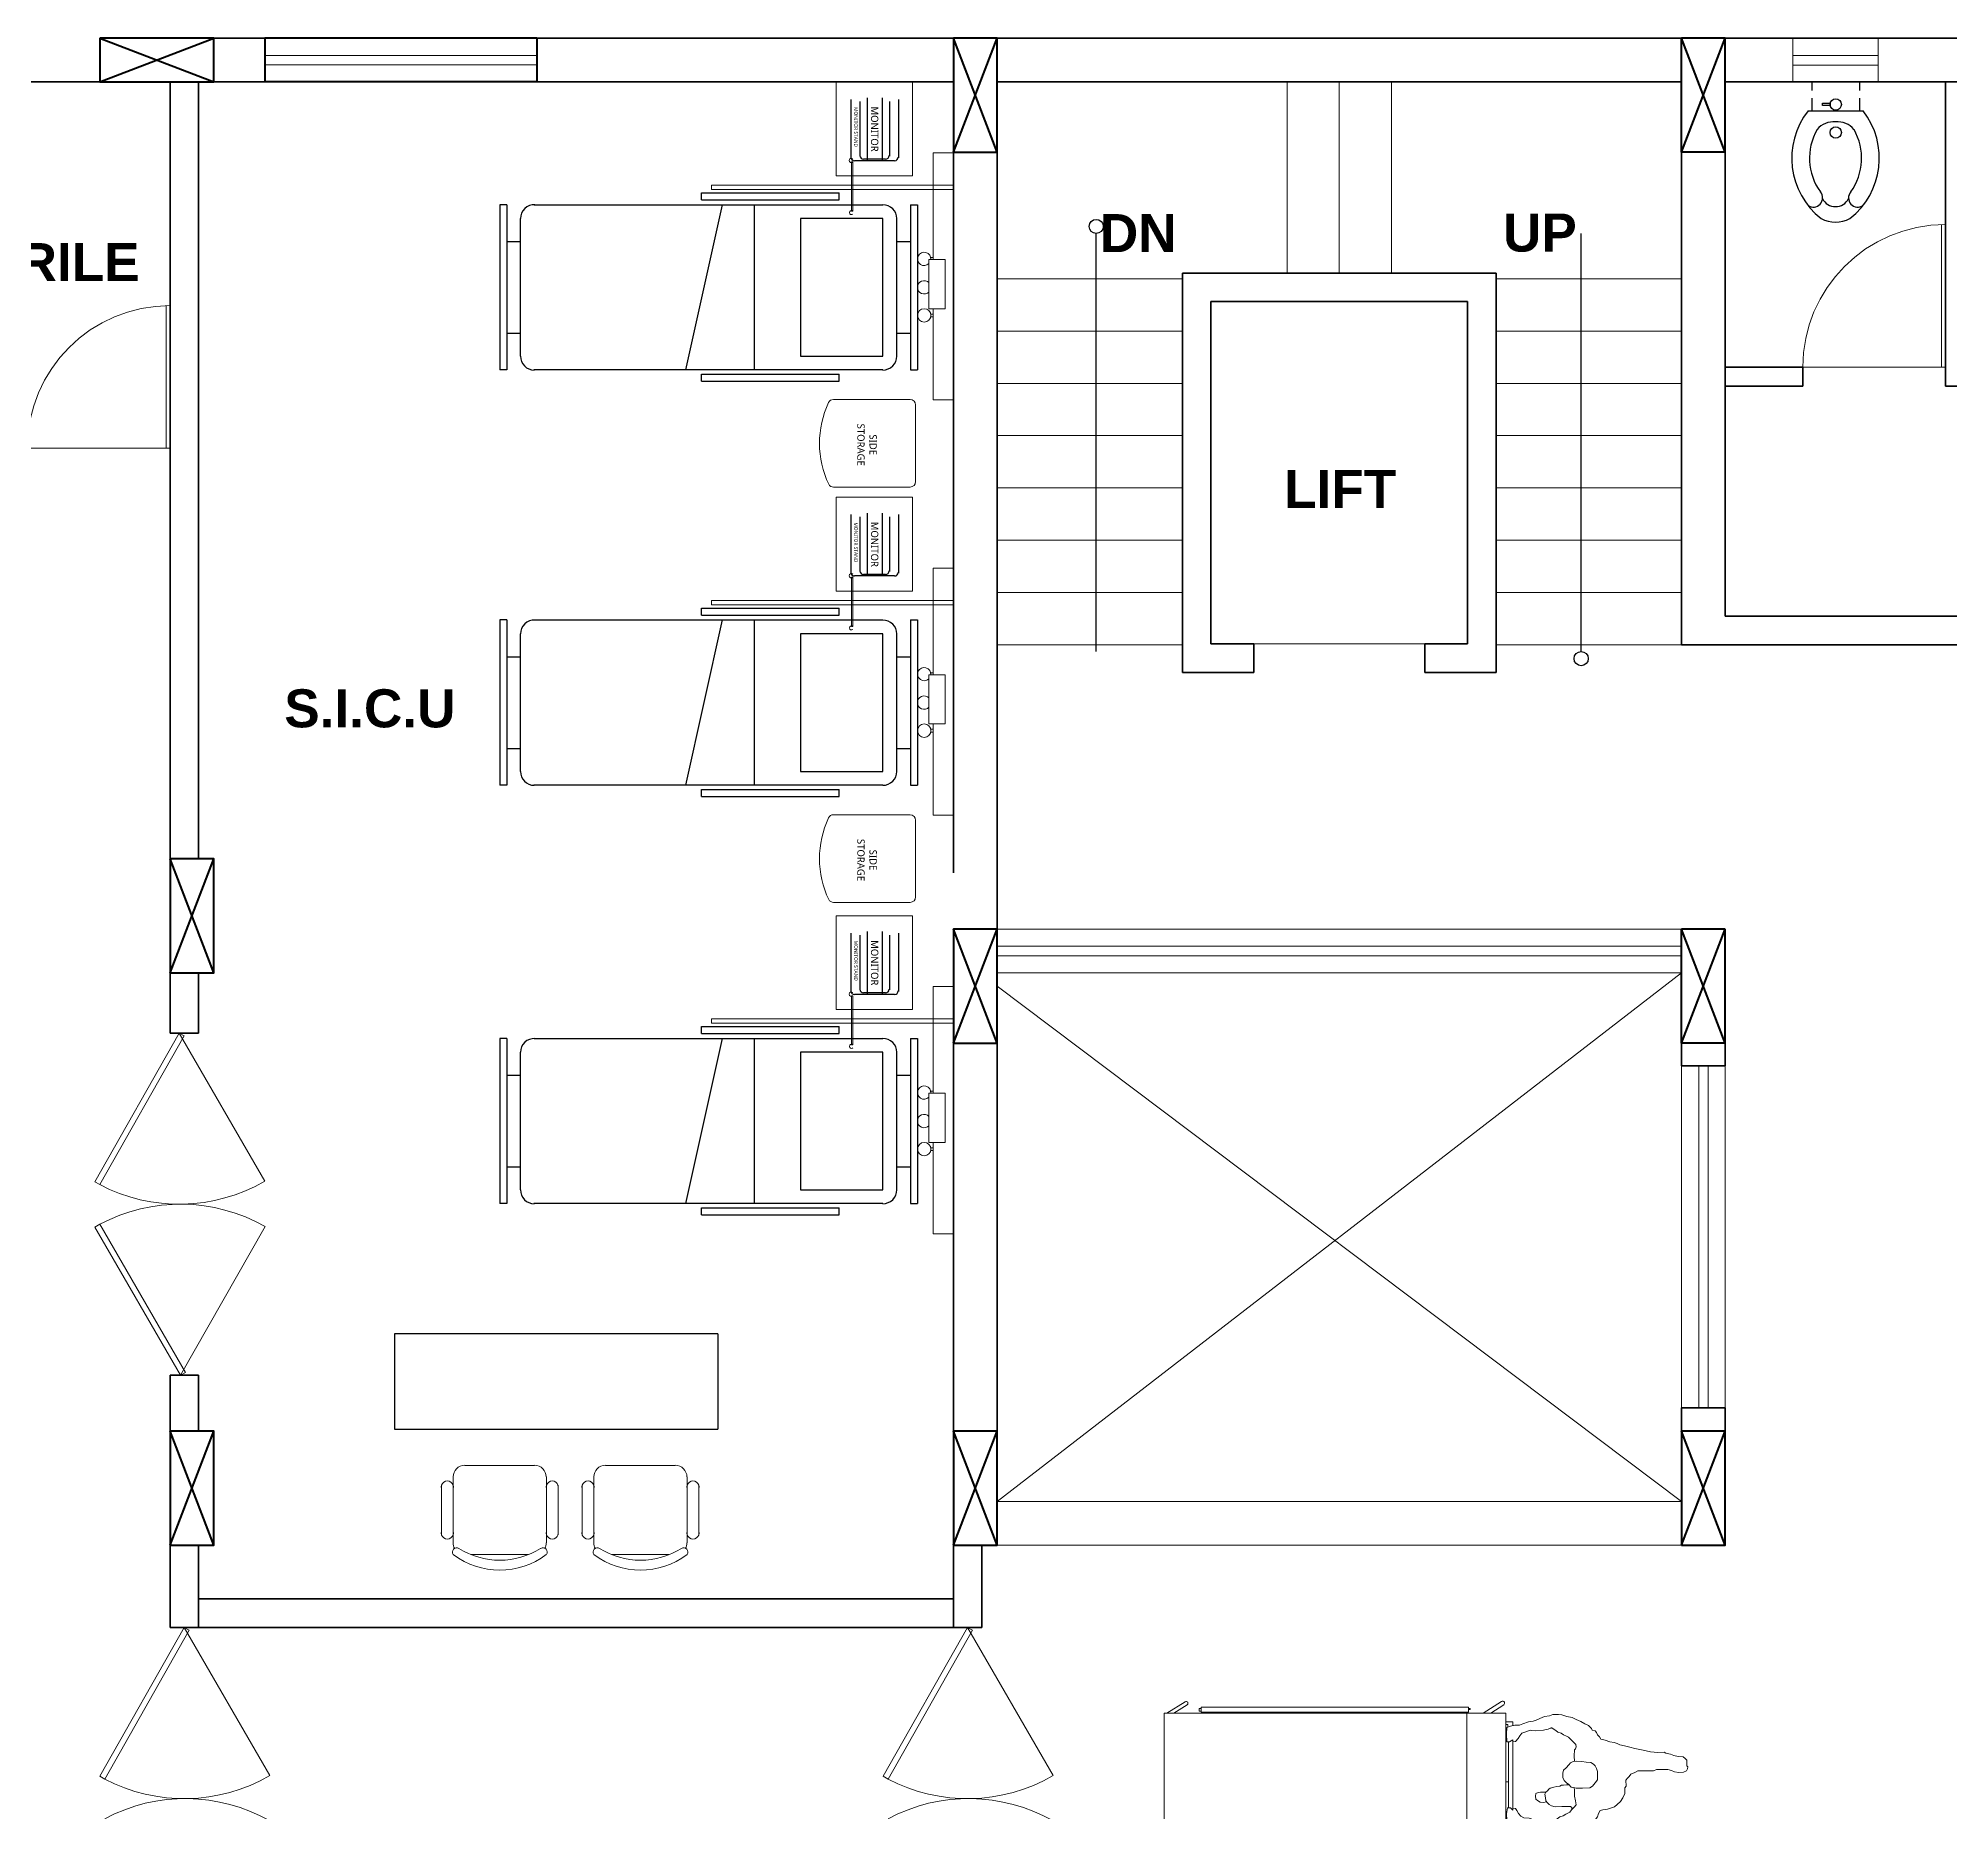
# Model space of a CAD drawing. Header units: inches. Extents: x -17070 to 527, y 504 to 2398.
# Drawn here: x -10479.44 to -10469.38, y 532.71 to 542.03 of the extents above; entities that cross this region are included whole.
import ezdxf

# ---------------------------------------------------------------- set-up
doc = ezdxf.new("R2010")
doc.units = ezdxf.units.IN
doc.linetypes.add('HIDDEN', pattern=[9.525, 6.35, -3.175])
for name, color, linetype in [('A-Flor-Pfix', 140, 'Continuous'), ('DOOR', 5, 'Continuous'), ('elevation', 7, 'Continuous'), ('mez. flr.', 7, 'Continuous')]:
    doc.layers.add(name, color=color, linetype=linetype)
for name, color, linetype, lineweight in [('COL', 5, 'Continuous', 40), ('ELE-1', 105, 'Continuous', 40), ('ELE-5', 3, 'Continuous', 9), ('Equipamiento', 51, 'Continuous', 25), ('furniture', 42, 'Continuous', 9), ('muebles', 31, 'Continuous', 9), ('pisos', 46, 'Continuous', 9), ('section', 1, 'Continuous', 35), ('TEXT', 7, 'Continuous', 9), ('wall', 7, 'Continuous', 30), ('WIN', 4, 'Continuous', 20)]:
    doc.layers.add(name, color=color, linetype=linetype, lineweight=lineweight)
doc.styles.add('ROMANC', font='arialbd.ttf', dxfattribs={"height": 0.35})
doc.styles.add('style1', font='', dxfattribs={"height": 12})
doc.styles.get('style1').set_extended_font_data('Arial Narrow')

# ---------------------------------------------------------------- blocks, each defined once
blk = doc.blocks.new("visitor's chair")
at = {"layer": 'furniture', "color": 0, "lineweight": 18}
for p, q in [((743.919, 182.76), (743.919, 183.107)), ((744.012, 183.168), (744.315, 183.168)), ((744.409, 183.107), (744.409, 182.76)), ((743.858, 182.804), (743.858, 183.064)), ((744.471, 182.804), (744.471, 183.064)), ((744.347, 182.699), (743.98, 182.699))]:
    blk.add_line(p, q, dxfattribs=at)
for centre, radius, start, end in [((744.164, 182.842), 0.408, 53.1301, 126.8699), ((744.164, 182.797), 0.401, 57.5758, 122.4242), ((743.888, 183.055), 0.0319, 343.7398, 196.2602), ((743.937, 183.155), 0.0224, 143.3099, 302.0274), ((743.98, 183.107), 0.0612, 152.4156, 180), ((744.391, 183.155), 0.0224, 237.9726, 36.6901), ((744.347, 183.107), 0.0612, 360, 27.5844), ((744.44, 183.055), 0.0319, 343.7398, 196.2602), ((743.888, 182.813), 0.0319, 163.7398, 16.2602), ((744.44, 182.813), 0.0319, 163.7398, 16.2602), ((743.98, 182.76), 0.0612, 180, 270), ((744.347, 182.76), 0.0612, 270, 360)]:
    blk.add_arc(centre, radius, start, end, dxfattribs=at)
blk = doc.blocks.new('tble')
at = {"ltscale": 0.0005}
for p, q in [((-12291.467, 297.078), (-12290.967, 297.078)), ((-12291.467, 296.628), (-12291.467, 297.078)), ((-12290.967, 297.078), (-12290.967, 295.378))]:
    blk.add_line(p, q, dxfattribs=at)
at = {"layer": 'elevation', "ltscale": 0.0005}
for q in [(-12291.467, 296.628), (-12290.967, 295.378)]:
    blk.add_line((-12291.467, 295.378), q, dxfattribs=at)
at = {"rotation": 270}
for p in [(-12473.475, 1040.689), (-12473.475, 1039.949)]:
    blk.add_blockref("visitor's chair", p, dxfattribs=at)
blk = doc.blocks.new('A$C031929D8')
at = {"layer": 'A-Flor-Pfix'}
for p, q in [((0, -13.39), (1.62, -13.39)), ((0, -22.61), (0, -13.39)), ((3.12, -13.39), (5.57, -13.39)), ((5.57, -23.31), (5.57, -12.69)), ((4.07, -19.06), (4.53, -19.06)), ((4.07, -20.55), (4.07, -19.06)), ((4.53, -20.55), (4.07, -20.55)), ((4.53, -19.06), (4.53, -20.55)), ((0, -22.61), (1.62, -22.61)), ((3.12, -22.61), (5.57, -22.61))]:
    blk.add_line(p, q, dxfattribs=at)
for centre in [(4.34, -17.96), (9.77, -17.96)]:
    blk.add_circle(centre, 1.1, dxfattribs=at)
for centre, radius, start, end in [((14.71, -24.38), 14.84, 38.0593, 128.0114), ((11.85, -17.61), 4.14, 129.8929, 185.4705), ((14.72, -24.06), 11.1, 54.0717, 119.8254), ((22.38, -13.7), 1.79, 230.0447, 34.4638), ((11.85, -18.39), 4.14, 174.5295, 230.1071), ((21.27, -18), 2.82, 296.8113, 63.1887), ((21.27, -18), 5.82, 331.6141, 28.3859), ((14.71, -11.62), 14.84, 231.9886, 321.9407), ((14.72, -11.94), 11.1, 240.1746, 305.9283), ((22.38, -22.3), 1.79, 325.5362, 129.9553)]:
    blk.add_arc(centre, radius, start, end, dxfattribs=at)
blk = doc.blocks.new('Hombre con Camilla')
at = {"layer": 'muebles'}
for p, q in [((5.773, 59.813), (5.694, 59.863)), ((5.819, 59.813), (5.707, 59.883)), ((7.68, 59.813), (7.6, 59.863)), ((7.722, 59.813), (7.612, 59.881)), ((5.397, 59.718), (5.405, 59.724)), ((5.405, 59.724), (5.409, 59.724)), ((5.409, 59.724), (5.411, 59.722)), ((5.411, 59.722), (5.418, 59.72)), ((5.639, 59.738), (5.639, 59.76)), ((5.639, 59.76), (5.681, 59.76)), ((5.67, 59.729), (5.67, 59.745)), ((5.67, 59.745), (5.681, 59.745)), ((5.916, 59.813), (5.916, 59.068)), ((5.259, 59.61), (5.261, 59.624)), ((5.262, 59.598), (5.259, 59.61)), ((5.261, 59.624), (5.271, 59.634)), ((5.271, 59.634), (5.283, 59.645)), ((5.283, 59.645), (5.294, 59.657)), ((5.294, 59.657), (5.304, 59.667)), ((5.304, 59.667), (5.317, 59.674)), ((5.317, 59.674), (5.334, 59.681)), ((5.334, 59.681), (5.348, 59.691)), ((5.348, 59.691), (5.368, 59.697)), ((5.368, 59.697), (5.381, 59.708)), ((5.381, 59.708), (5.397, 59.718)), ((5.418, 59.72), (5.427, 59.717)), ((5.427, 59.717), (5.438, 59.714)), ((5.438, 59.714), (5.456, 59.709)), ((5.456, 59.709), (5.505, 59.706)), ((5.505, 59.706), (5.529, 59.707)), ((5.529, 59.707), (5.536, 59.709)), ((5.536, 59.709), (5.561, 59.7)), ((5.561, 59.7), (5.585, 59.692)), ((5.585, 59.692), (5.598, 59.676)), ((5.598, 59.676), (5.608, 59.659)), ((5.608, 59.659), (5.623, 59.642)), ((5.623, 59.642), (5.639, 59.639)), ((5.639, 59.229), (5.639, 59.651)), ((5.666, 59.639), (5.666, 59.242)), ((5.145, 59.495), (5.136, 59.48)), ((5.155, 59.506), (5.145, 59.495)), ((5.171, 59.515), (5.155, 59.506)), ((5.198, 59.518), (5.171, 59.515)), ((5.225, 59.521), (5.198, 59.518)), ((5.255, 59.523), (5.225, 59.521)), ((5.277, 59.521), (5.255, 59.523)), ((5.268, 59.591), (5.262, 59.598)), ((5.271, 59.555), (5.268, 59.591)), ((5.268, 59.522), (5.271, 59.555)), ((5.293, 59.514), (5.277, 59.521)), ((5.303, 59.501), (5.293, 59.514)), ((5.319, 59.484), (5.303, 59.501)), ((5.136, 59.48), (5.13, 59.461)), ((5.13, 59.461), (5.13, 59.435)), ((5.13, 59.435), (5.13, 59.411)), ((5.13, 59.411), (5.144, 59.392)), ((5.144, 59.392), (5.16, 59.372)), ((5.289, 59.367), (5.302, 59.383)), ((5.302, 59.383), (5.316, 59.393)), ((5.316, 59.393), (5.331, 59.408)), ((5.335, 59.47), (5.319, 59.484)), ((5.331, 59.408), (5.338, 59.425)), ((5.339, 59.452), (5.335, 59.47)), ((5.338, 59.425), (5.339, 59.452)), ((5.16, 59.372), (5.176, 59.363)), ((5.176, 59.363), (5.22, 59.36)), ((5.22, 59.36), (5.258, 59.36)), ((5.258, 59.36), (5.274, 59.364)), ((5.259, 59.26), (5.262, 59.285)), ((5.271, 59.246), (5.259, 59.26)), ((5.262, 59.285), (5.269, 59.312)), ((5.268, 59.354), (5.273, 59.363)), ((5.269, 59.312), (5.268, 59.354)), ((5.273, 59.363), (5.289, 59.367)), ((5.435, 59.278), (5.458, 59.274)), ((5.446, 59.336), (5.443, 59.335)), ((5.455, 59.337), (5.446, 59.336)), ((5.473, 59.337), (5.455, 59.337)), ((5.458, 59.274), (5.476, 59.277)), ((5.488, 59.334), (5.473, 59.337)), ((5.476, 59.277), (5.491, 59.287)), ((5.501, 59.328), (5.488, 59.334)), ((5.491, 59.287), (5.501, 59.295)), ((5.504, 59.312), (5.501, 59.328)), ((5.501, 59.295), (5.504, 59.312)), ((5.286, 59.231), (5.271, 59.246)), ((5.297, 59.217), (5.286, 59.231)), ((5.321, 59.205), (5.297, 59.217)), ((5.336, 59.195), (5.321, 59.205)), ((5.357, 59.189), (5.336, 59.195)), ((5.372, 59.176), (5.357, 59.189)), ((5.386, 59.17), (5.372, 59.176)), ((5.396, 59.158), (5.386, 59.17)), ((5.406, 59.154), (5.396, 59.158)), ((5.43, 59.163), (5.406, 59.154)), ((5.44, 59.172), (5.43, 59.163)), ((5.459, 59.17), (5.44, 59.172)), ((5.48, 59.173), (5.459, 59.17)), ((5.513, 59.17), (5.48, 59.173)), ((5.541, 59.18), (5.513, 59.17)), ((5.573, 59.182), (5.541, 59.18)), ((5.591, 59.192), (5.573, 59.182)), ((5.605, 59.209), (5.591, 59.192)), ((5.615, 59.227), (5.605, 59.209)), ((5.624, 59.239), (5.615, 59.227)), ((5.639, 59.241), (5.624, 59.239)), ((5.639, 59.229), (5.653, 59.242)), ((5.671, 59.242), (5.653, 59.242)), ((5.653, 59.242), (5.653, 59.242)), ((5.667, 59.152), (5.675, 59.17)), ((5.677, 59.207), (5.671, 59.242)), ((5.675, 59.17), (5.677, 59.207)), ((5.639, 59.143), (5.639, 59.118)), ((5.639, 59.118), (5.681, 59.118)), ((5.712, 59.068), (5.822, 58.997)), ((5.755, 59.068), (5.835, 59.016)), ((7.614, 59.068), (7.723, 58.993)), ((7.663, 59.068), (7.739, 59.016))]:
    blk.add_line(p, q, dxfattribs=at)
for points in [[(5.907, 59.841), (5.907, 59.834), (5.896, 59.834), (5.896, 59.841)], [(7.516, 59.818), (7.516, 59.848), (5.907, 59.848), (5.907, 59.818)], [(7.527, 59.841), (7.527, 59.825), (7.516, 59.825), (7.516, 59.841)], [(5.681, 59.068), (5.681, 59.813), (7.739, 59.813), (7.739, 59.068)], [(5.907, 59.054), (5.907, 59.047), (5.896, 59.047), (5.896, 59.054)], [(7.516, 59.031), (7.516, 59.061), (5.907, 59.061), (5.907, 59.031)], [(7.527, 59.054), (7.527, 59.038), (7.516, 59.038), (7.516, 59.054)]]:
    blk.add_lwpolyline(points, close=True, dxfattribs=at)
for points in [[(5.639, 59.651), (5.66, 59.639), (5.676, 59.639), (5.678, 59.687), (5.676, 59.727), (5.653, 59.734), (5.627, 59.741), (5.599, 59.741), (5.579, 59.749), (5.546, 59.76), (5.518, 59.765), (5.499, 59.77), (5.478, 59.781), (5.449, 59.792), (5.419, 59.797), (5.399, 59.804), (5.365, 59.805), (5.345, 59.802), (5.314, 59.793), (5.283, 59.786), (5.259, 59.774), (5.231, 59.763), (5.206, 59.749), (5.185, 59.739), (5.167, 59.72), (5.162, 59.71), (5.144, 59.706), (5.136, 59.696), (5.129, 59.681), (5.118, 59.669), (5.11, 59.656), (5.084, 59.649), (5.056, 59.639), (5.029, 59.636), (5.011, 59.629), (4.995, 59.622), (4.968, 59.615), (4.936, 59.607), (4.905, 59.599), (4.856, 59.59), (4.811, 59.58), (4.767, 59.576), (4.729, 59.578), (4.718, 59.572), (4.69, 59.565), (4.67, 59.558), (4.645, 59.552), (4.615, 59.55), (4.602, 59.54), (4.592, 59.53), (4.592, 59.496), (4.586, 59.489), (4.588, 59.477), (4.594, 59.466), (4.612, 59.458), (4.641, 59.455), (4.666, 59.459), (4.685, 59.467), (4.706, 59.473), (4.774, 59.474), (4.792, 59.466), (4.888, 59.465), (4.905, 59.456), (4.929, 59.446), (4.939, 59.431), (4.95, 59.422), (4.959, 59.41), (4.958, 59.373), (4.966, 59.362), (4.966, 59.329), (4.977, 59.302), (4.992, 59.281), (5.011, 59.263), (5.028, 59.249), (5.052, 59.24), (5.07, 59.235), (5.098, 59.231), (5.113, 59.226), (5.123, 59.208), (5.13, 59.188), (5.145, 59.171), (5.169, 59.159), (5.193, 59.143), (5.209, 59.128), (5.229, 59.12), (5.247, 59.11), (5.272, 59.101), (5.297, 59.094), (5.329, 59.084), (5.35, 59.076), (5.389, 59.074), (5.409, 59.077), (5.427, 59.085), (5.449, 59.087), (5.465, 59.1), (5.493, 59.109), (5.516, 59.117), (5.56, 59.127), (5.595, 59.136), (5.634, 59.141), (5.667, 59.152), (5.667, 59.137), (5.681, 59.137)], [(5.284, 59.233), (5.285, 59.244), (5.292, 59.25), (5.311, 59.25), (5.344, 59.251), (5.385, 59.249), (5.406, 59.254), (5.421, 59.263), (5.43, 59.272), (5.441, 59.285), (5.444, 59.303), (5.448, 59.324), (5.441, 59.337), (5.431, 59.344), (5.422, 59.355), (5.415, 59.361), (5.392, 59.367), (5.375, 59.371), (5.357, 59.373), (5.346, 59.379), (5.334, 59.379), (5.316, 59.38), (5.305, 59.381)]]:
    blk.add_lwpolyline(points, dxfattribs=at)
for centre, radius, start, end in [((5.701, 59.873), 0.0121, 57.6275, 237.6275), ((7.606, 59.872), 0.0111, 57.9381, 237.9381), ((5.829, 59.006), 0.0117, 237.0835, 57.0835), ((7.731, 59.004), 0.014, 235.478, 55.478)]:
    blk.add_arc(centre, radius, start, end, dxfattribs=at)
at = {"layer": 'pisos'}
for p, q in [((6, 59.813), (6, 59.818)), ((6.3, 59.813), (6.3, 59.818)), ((6.6, 59.813), (6.6, 59.818)), ((6.9, 59.813), (6.9, 59.818)), ((7.2, 59.813), (7.2, 59.818)), ((7.5, 59.813), (7.5, 59.818)), ((5.681, 59.7), (5.677, 59.7)), ((5.681, 59.4), (5.666, 59.4)), ((6, 59.061), (6, 59.068)), ((6.3, 59.061), (6.3, 59.068)), ((6.6, 59.061), (6.6, 59.068)), ((6.9, 59.061), (6.9, 59.068)), ((7.2, 59.061), (7.2, 59.068)), ((7.5, 59.061), (7.5, 59.068))]:
    blk.add_line(p, q, dxfattribs=at)
blk = doc.blocks.new('w2r')
at = {"color": 7}
for p, q in [((-5580600.087, -3631425.809), (-5580600.087, -3631425.389)), ((-5580600.057, -3631425.359), (-5580599.637, -3631425.359)), ((-5580599.607, -3631425.389), (-5580599.607, -3631425.809))]:
    blk.add_line(p, q, dxfattribs=at)
for centre, radius, start, end in [((-5580600.057, -3631425.389), 0.03, 90, 180), ((-5580599.637, -3631425.389), 0.03, 0, 90), ((-5580600.057, -3631425.809), 0.03, 180, 240.7339), ((-5580599.847, -3631425.369), 0.517, 244.2388, 295.5316), ((-5580599.637, -3631425.809), 0.03, 295.5316, 360)]:
    blk.add_arc(centre, radius, start, end, dxfattribs=at)
blk = doc.blocks.new('FGTNB')
at = {"color": 7, "lineweight": 18}
blk.add_line((-5581170.012, -3631426.215), (-5581170.012, -3631426.521), dxfattribs=at)
blk.add_lwpolyline([(-5581170.012, -3631426.54, -2.414214), (-5581170.012, -3631426.521), (-5581170.021, -3631426.521), (-5581170.021, -3631426.215), (-5581170.012, -3631426.215, -2.414214), (-5581170.012, -3631426.197)], format="xyb", dxfattribs=at)
blk = doc.blocks.new('FBNH')
at = {"layer": 'furniture', "linetype": 'ByBlock'}
blk.add_lwpolyline([(-5581170.359, -3631421.381), (-5581170.335, -3631421.381), (-5581170.335, -3631422.706), (-5581170.359, -3631422.706)], close=True, dxfattribs=at)
at = {"layer": 'furniture', "linetype": 'ByBlock', "xscale": 0.880801118328236, "yscale": 0.880801118328236, "zscale": 0.8808011183136943, "rotation": 90}
blk.add_blockref('FGTNB', (-8779734.749, 1284478.856), dxfattribs=at)
blk = doc.blocks.new('hospi bed')
at = {"layer": 'elevation', "color": 7}
for p, q in [((115.719, 57.897), (115.719, 56.061)), ((115.741, 56.942), (115.741, 57.666))]:
    blk.add_line(p, q, dxfattribs=at)
for points in [[(114.85, 58.079), (115.719, 58.079)], [(114.85, 58.042), (114.85, 58.079)], [(114.85, 58.042), (115.719, 58.042)], [(115.043, 57.969), (115.043, 58.042)], [(115.526, 57.969), (115.526, 58.042)], [(115.719, 58.042), (115.719, 58.079)], [(114.923, 57.969), (115.647, 57.969)], [(114.85, 56.063), (114.85, 57.897)], [(114.824, 56.942), (114.824, 57.666), (114.788, 57.666)], [(114.788, 56.942), (114.788, 57.666)], [(115.778, 57.666), (115.741, 57.666)], [(115.778, 56.942), (115.778, 57.666)], [(115.719, 57.221), (114.85, 57.221)], [(114.85, 57.052), (115.719, 56.859)], [(114.824, 56.942), (114.788, 56.942)], [(115.778, 56.942), (115.741, 56.942)], [(114.85, 55.918), (115.719, 55.918)], [(114.85, 55.918), (114.85, 55.882)], [(115.647, 55.99), (114.923, 55.99)], [(115.043, 55.918), (115.043, 55.99)], [(115.526, 55.918), (115.526, 55.99)], [(115.719, 55.918), (115.719, 55.882)], [(114.85, 55.882), (115.719, 55.882)]]:
    blk.add_lwpolyline(points, dxfattribs=at)
blk.add_lwpolyline([(115.647, 57.897), (114.923, 57.897), (114.923, 57.463), (115.647, 57.463), (115.647, 57.897)], close=True, dxfattribs=at)
for centre, start, end in [((114.923, 57.897), 90, 180.0124), ((115.647, 57.897), 0, 90.0057), ((114.923, 56.063), 177.3407, 270.0542), ((115.647, 56.063), 269.9459, 0.0001)]:
    blk.add_arc(centre, 0.0724, start, end, dxfattribs=at)

msp = doc.modelspace()

# ---------------------------------------------------------------- linework, layer by layer
at = {"color": 7}
for p, q in [((-10475.16034, 541.40431), (-10475.16034, 541.71151)), ((-10475.11215, 541.41217), (-10475.11215, 541.70017)), ((-10475.07375, 541.39297), (-10475.07375, 541.71937)), ((-10474.99695, 541.71937), (-10474.99695, 541.39297)), ((-10474.95855, 541.70017), (-10474.95855, 541.41217)), ((-10474.91074, 541.71151), (-10474.91074, 541.40431)), ((-10474.97906, 541.39677), (-10475.09426, 541.39677)), ((-10474.93125, 541.38892), (-10475.14245, 541.38892)), ((-10475.16034, 539.22039), (-10475.16034, 539.52759)), ((-10475.11215, 539.22824), (-10475.11215, 539.51624)), ((-10475.07375, 539.20904), (-10475.07375, 539.53544)), ((-10474.99695, 539.53544), (-10474.99695, 539.20904)), ((-10474.95855, 539.51624), (-10474.95855, 539.22824)), ((-10474.91074, 539.52759), (-10474.91074, 539.22039)), ((-10474.93125, 539.20499), (-10475.14245, 539.20499)), ((-10474.97906, 539.21285), (-10475.09426, 539.21285)), ((-10475.16034, 537.02002), (-10475.16034, 537.32722)), ((-10475.11215, 537.02787), (-10475.11215, 537.31587)), ((-10475.07375, 537.00867), (-10475.07375, 537.33507)), ((-10474.99695, 537.33507), (-10474.99695, 537.00867)), ((-10474.95855, 537.31587), (-10474.95855, 537.02787)), ((-10474.91074, 537.32722), (-10474.91074, 537.02002)), ((-10474.93125, 537.00462), (-10475.14245, 537.00462)), ((-10474.97906, 537.01248), (-10475.09426, 537.01248))]:
    msp.add_line(p, q, dxfattribs=at)
for centre, start, end in [((-10475.14245, 541.40812), 180, 270), ((-10475.09426, 541.41597), 180, 270), ((-10474.97906, 541.41597), 270, 0), ((-10474.93125, 541.40812), 270, 0), ((-10475.14245, 539.22419), 180, 270), ((-10475.09426, 539.23205), 180, 270), ((-10474.97906, 539.23205), 270, 0), ((-10474.93125, 539.22419), 270, 0), ((-10475.14245, 537.02382), 180, 270), ((-10475.09426, 537.03168), 180, 270), ((-10474.97906, 537.03168), 270, 0), ((-10474.93125, 537.02382), 270, 0)]:
    msp.add_arc(centre, 0.0192, start, end, dxfattribs=at)
at = {"layer": 'COL', "ltscale": 0.0005}
for p, q in [((-10479.11214, 541.80297), (-10478.51214, 542.03297)), ((-10479.11214, 542.03297), (-10478.51214, 541.80297)), ((-10474.39214, 541.43297), (-10474.62214, 542.03297)), ((-10474.62214, 541.43297), (-10474.39214, 542.03297)), ((-10470.56214, 542.03297), (-10470.79214, 542.03297)), ((-10470.79214, 541.43297), (-10470.79214, 542.03297)), ((-10470.56214, 541.43297), (-10470.79214, 542.03297)), ((-10470.79214, 541.43297), (-10470.56214, 542.03297)), ((-10470.56214, 542.03297), (-10470.64214, 542.03297)), ((-10470.56214, 541.43297), (-10470.56214, 542.03297)), ((-10470.56214, 541.43297), (-10470.79214, 541.43297)), ((-10478.51214, 537.11797), (-10478.74214, 537.71797)), ((-10478.74214, 537.11797), (-10478.51214, 537.71797)), ((-10474.39214, 536.74797), (-10474.62214, 537.34797)), ((-10474.62214, 536.74797), (-10474.39214, 537.34797)), ((-10470.56214, 537.34797), (-10470.79214, 537.34797)), ((-10470.79214, 536.74797), (-10470.79214, 537.34797)), ((-10470.56214, 536.74797), (-10470.79214, 537.34797)), ((-10470.79214, 536.74797), (-10470.56214, 537.34797)), ((-10470.56214, 536.74797), (-10470.56214, 537.34797)), ((-10470.56214, 536.74797), (-10470.79214, 536.74797)), ((-10478.51214, 534.10797), (-10478.74214, 534.70797)), ((-10478.74214, 534.10797), (-10478.51214, 534.70797)), ((-10474.62214, 534.10797), (-10474.39214, 534.70797)), ((-10474.39214, 534.10797), (-10474.62214, 534.70797)), ((-10474.39214, 534.10797), (-10474.62214, 534.70797)), ((-10474.62214, 534.10797), (-10474.39214, 534.70797)), ((-10470.79214, 534.10797), (-10470.56214, 534.70797)), ((-10470.56214, 534.10797), (-10470.79214, 534.70797)), ((-10470.79214, 534.10797), (-10470.56214, 534.70797)), ((-10470.56214, 534.10797), (-10470.79214, 534.70797))]:
    msp.add_line(p, q, dxfattribs=at)
for points in [[(-10479.11214, 542.03297), (-10479.11214, 541.80297), (-10478.51214, 541.80297), (-10478.51214, 542.03297)], [(-10474.62214, 541.43297), (-10474.39214, 541.43297), (-10474.39214, 542.03297), (-10474.62214, 542.03297)], [(-10478.74214, 537.11797), (-10478.51214, 537.11797), (-10478.51214, 537.71797), (-10478.74214, 537.71797)], [(-10474.62214, 536.74797), (-10474.39214, 536.74797), (-10474.39214, 537.34797), (-10474.62214, 537.34797)], [(-10478.74214, 534.10797), (-10478.51214, 534.10797), (-10478.51214, 534.70797), (-10478.74214, 534.70797)], [(-10474.62214, 534.10797), (-10474.39214, 534.10797), (-10474.39214, 534.70797), (-10474.62214, 534.70797)], [(-10474.62214, 534.10797), (-10474.39214, 534.10797), (-10474.39214, 534.70797), (-10474.62214, 534.70797)], [(-10470.79214, 534.10797), (-10470.56214, 534.10797), (-10470.56214, 534.70797), (-10470.79214, 534.70797)], [(-10470.79214, 534.10797), (-10470.56214, 534.10797), (-10470.56214, 534.70797), (-10470.79214, 534.70797)]]:
    msp.add_lwpolyline(points, close=True, dxfattribs=at)
at = {"layer": 'DOOR', "linetype": 'HIDDEN', "lineweight": 13, "ltscale": 0.25}
for p, q in [((-10469.42453, 541.05297), (-10469.42453, 540.30297)), ((-10469.40453, 541.05297), (-10469.40453, 540.30297)), ((-10478.76214, 539.8769), (-10478.76214, 540.6269)), ((-10478.74214, 539.8769), (-10478.74214, 540.6269)), ((-10470.15453, 540.30297), (-10469.40453, 540.30297)), ((-10478.74214, 539.8769), (-10479.49214, 539.8769))]:
    msp.add_line(p, q, dxfattribs=at)
at = {"layer": 'DOOR', "lineweight": 13}
for points in [[(-10478.66714, 536.78675), (-10479.11191, 536.00433), (-10479.13799, 536.01916), (-10478.69322, 536.80158)], [(-10478.66105, 535.01659), (-10479.1112, 535.79593), (-10479.13717, 535.78093), (-10478.68703, 535.00159)], [(-10478.64106, 533.66072), (-10479.08583, 532.8783), (-10479.11191, 532.89313), (-10478.66714, 533.67554)], [(-10474.52106, 533.66072), (-10474.96583, 532.8783), (-10474.99191, 532.89313), (-10474.54714, 533.67554)]]:
    msp.add_lwpolyline(points, close=True, dxfattribs=at)
at = {"layer": 'DOOR', "linetype": 'HIDDEN', "lineweight": 13, "ltscale": 0.25}
for points in [[(-10478.69322, 536.80158), (-10478.24307, 536.02224, -0.25701219), (-10479.11191, 536.00433)], [(-10479.1112, 535.79593, -0.25701219), (-10478.24225, 535.784), (-10478.68703, 535.00159)], [(-10478.66714, 533.67554), (-10478.21699, 532.8962, -0.25701219), (-10479.08583, 532.8783)], [(-10474.54714, 533.67554), (-10474.09699, 532.8962, -0.25701219), (-10474.96583, 532.8783)], [(-10479.08512, 532.6699, -0.25701219), (-10478.21617, 532.65797), (-10478.66095, 531.87555)], [(-10474.96512, 532.6699, -0.25701219), (-10474.09617, 532.65797), (-10474.54095, 531.87555)]]:
    msp.add_lwpolyline(points, format="xyb", dxfattribs=at)
for centre in [(-10469.40453, 540.30297), (-10478.74214, 539.8769)]:
    msp.add_arc(centre, 0.75, 90, 180, dxfattribs=at)
at = {"layer": 'ELE-1', "ltscale": 0.0005}
for p, q in [((-10476.81361, 542.03297), (-10478.24361, 542.03297)), ((-10478.24361, 542.03297), (-10478.24361, 541.80297)), ((-10476.81361, 542.03297), (-10476.81361, 541.80297)), ((-10476.81361, 541.80297), (-10478.24361, 541.80297)), ((-10470.79214, 541.76648), (-10470.79214, 541.76648))]:
    msp.add_line(p, q, dxfattribs=at)
at = {"layer": 'ELE-5', "ltscale": 0.0005}
for p, q in [((-10472.86714, 540.79797), (-10472.86714, 541.80297)), ((-10472.59214, 540.79797), (-10472.59214, 541.80297)), ((-10472.31714, 540.79797), (-10472.31714, 541.80297)), ((-10473.41714, 540.76797), (-10474.39214, 540.76797)), ((-10471.76714, 540.76797), (-10470.79214, 540.76797)), ((-10473.41714, 540.49297), (-10474.39214, 540.49297)), ((-10471.76714, 540.49297), (-10470.79214, 540.49297)), ((-10473.41714, 540.21797), (-10474.39214, 540.21797)), ((-10471.76714, 540.21797), (-10470.79214, 540.21797)), ((-10473.41714, 539.94297), (-10474.39214, 539.94297)), ((-10471.76714, 539.94297), (-10470.79214, 539.94297)), ((-10473.41714, 539.66797), (-10474.39214, 539.66797)), ((-10471.76714, 539.66797), (-10470.79214, 539.66797)), ((-10473.41714, 539.39297), (-10474.39214, 539.39297)), ((-10471.76714, 539.39297), (-10470.79214, 539.39297)), ((-10473.41714, 539.11797), (-10474.39214, 539.11797)), ((-10471.76714, 539.11797), (-10470.79214, 539.11797)), ((-10473.41714, 538.84297), (-10474.39214, 538.84297)), ((-10472.14214, 538.84797), (-10473.04214, 538.84797)), ((-10471.76714, 538.84297), (-10470.79214, 538.84297)), ((-10470.79214, 537.34797), (-10474.39214, 537.34797)), ((-10470.79214, 537.11797), (-10474.39214, 537.11797)), ((-10474.39214, 534.33797), (-10470.79214, 537.11797)), ((-10474.39214, 537.04797), (-10470.79214, 534.33797)), ((-10470.79214, 534.82985), (-10470.79214, 536.62985)), ((-10470.56214, 536.62985), (-10470.56214, 534.82985)), ((-10470.79214, 534.33797), (-10474.39214, 534.33797)), ((-10470.79214, 534.10797), (-10474.39214, 534.10797))]:
    msp.add_line(p, q, dxfattribs=at)
at = {"layer": 'elevation', "ltscale": 0.0005}
for p, q in [((-10473.87087, 538.80747), (-10473.87087, 541.00619)), ((-10471.32021, 538.80747), (-10471.32021, 541.00619))]:
    msp.add_line(p, q, dxfattribs=at)
for centre in [(-10473.87087, 541.04336), (-10471.32021, 538.7703)]:
    msp.add_circle(centre, 0.03717, dxfattribs=at)
at = {"layer": 'furniture', "color": 0}
for points in [[(-10474.83744, 541.80297), (-10474.83744, 541.3089), (-10475.23879, 541.3089), (-10475.23879, 541.80297)], [(-10474.83744, 539.61904), (-10474.83744, 539.12497), (-10475.23879, 539.12497), (-10475.23879, 539.61904)], [(-10474.83744, 537.41867), (-10474.83744, 536.9246), (-10475.23879, 536.9246), (-10475.23879, 537.41867)]]:
    msp.add_lwpolyline(points, close=True, dxfattribs=at)
at = {"layer": 'section', "ltscale": 0.0005}
for p, q in [((-10474.62214, 542.03297), (-10478.51214, 542.03297)), ((-10470.79214, 542.03297), (-10474.39214, 542.03297)), ((-10470.56214, 542.03297), (-10470.79214, 542.03297)), ((-10470.64214, 542.03297), (-10470.79214, 542.03297)), ((-10470.79214, 541.80297), (-10470.79214, 542.03297)), ((-10470.56214, 542.03297), (-10470.64214, 542.03297)), ((-10470.56214, 542.03297), (-10467.26214, 542.03297)), ((-10479.11214, 541.80297), (-10481.27464, 541.80297)), ((-10478.74214, 537.71797), (-10478.74214, 541.80297)), ((-10478.59214, 537.71797), (-10478.59214, 541.80297)), ((-10478.51214, 541.80297), (-10474.62214, 541.80297)), ((-10470.79214, 541.80297), (-10474.39214, 541.80297)), ((-10470.79214, 541.88297), (-10470.79214, 541.88297)), ((-10470.79214, 541.88297), (-10470.79214, 541.13297)), ((-10470.79214, 541.28297), (-10470.79214, 541.80297)), ((-10470.56214, 541.80297), (-10467.26214, 541.80297)), ((-10469.40453, 540.20297), (-10469.40453, 541.80297)), ((-10474.62214, 541.72982), (-10474.62214, 537.64482)), ((-10474.62214, 541.72982), (-10474.62214, 537.64482)), ((-10474.62214, 541.42982), (-10474.62214, 537.64482)), ((-10474.39214, 541.43297), (-10474.39214, 537.34797)), ((-10470.56214, 541.43297), (-10470.79214, 541.43297)), ((-10470.79214, 541.43297), (-10470.79214, 538.84297)), ((-10470.79214, 541.43297), (-10470.79214, 538.84297)), ((-10470.56214, 541.43297), (-10470.79214, 541.43297)), ((-10470.56214, 541.43297), (-10470.56214, 538.99297)), ((-10470.79214, 541.13297), (-10470.79214, 538.84297)), ((-10470.79214, 541.13297), (-10470.79214, 541.13297)), ((-10473.41714, 540.79797), (-10473.41714, 538.69797)), ((-10471.76714, 540.79797), (-10473.41714, 540.79797)), ((-10471.76714, 540.79797), (-10471.76714, 538.69797)), ((-10473.26714, 540.64797), (-10473.26714, 538.84797)), ((-10471.91714, 540.64797), (-10473.26714, 540.64797)), ((-10471.91714, 540.64797), (-10471.91714, 538.84797)), ((-10470.15453, 540.30297), (-10470.56214, 540.30297)), ((-10470.15453, 540.20297), (-10470.15453, 540.30297)), ((-10470.15453, 540.20297), (-10470.56214, 540.20297)), ((-10469.30453, 540.20297), (-10469.40453, 540.20297)), ((-10470.56214, 538.99297), (-10467.99214, 538.99297)), ((-10473.04214, 538.84797), (-10473.26714, 538.84797)), ((-10473.04214, 538.69797), (-10473.04214, 538.84797)), ((-10471.91714, 538.84797), (-10472.14214, 538.84797)), ((-10472.14214, 538.69797), (-10472.14214, 538.84797)), ((-10470.79214, 538.84297), (-10470.56214, 538.84297)), ((-10470.56214, 538.84297), (-10468.74214, 538.84297)), ((-10473.04214, 538.69797), (-10473.41714, 538.69797)), ((-10473.04214, 538.69797), (-10473.41714, 538.69797)), ((-10471.76714, 538.69797), (-10472.14214, 538.69797)), ((-10474.39214, 538.47797), (-10474.39214, 537.34797)), ((-10478.74214, 537.71797), (-10478.59214, 537.71797)), ((-10474.62214, 537.34797), (-10474.39214, 537.34797)), ((-10474.62214, 537.34797), (-10474.39214, 537.34797)), ((-10470.79214, 537.34797), (-10470.56214, 537.34797)), ((-10470.79214, 537.34797), (-10470.56214, 537.34797)), ((-10478.74214, 537.11797), (-10478.74214, 536.80158)), ((-10478.59214, 537.11797), (-10478.59214, 536.80158)), ((-10470.79214, 536.62985), (-10470.79214, 536.89547)), ((-10470.56214, 536.62985), (-10470.56214, 536.89547)), ((-10478.59214, 536.80158), (-10478.74214, 536.80158)), ((-10474.62214, 536.74797), (-10474.62214, 534.70797)), ((-10474.39214, 536.74797), (-10474.39214, 534.70797)), ((-10470.79214, 536.62985), (-10470.56214, 536.62985)), ((-10478.74214, 535.00159), (-10478.74214, 534.70797)), ((-10478.59214, 535.00159), (-10478.74214, 535.00159)), ((-10478.59214, 535.00159), (-10478.59214, 534.70797)), ((-10470.79214, 534.10797), (-10470.79214, 534.82985)), ((-10470.79214, 534.82985), (-10470.56214, 534.82985)), ((-10470.56214, 534.10797), (-10470.56214, 534.82985)), ((-10474.39214, 534.33797), (-10474.39214, 534.10797)), ((-10470.56214, 534.33797), (-10470.56214, 534.10797)), ((-10478.74214, 533.67554), (-10478.74214, 534.10797)), ((-10478.59214, 534.10797), (-10478.59214, 533.67554)), ((-10474.39214, 534.10797), (-10474.62214, 534.10797)), ((-10474.62214, 533.67554), (-10474.62214, 534.10797)), ((-10474.47214, 533.67554), (-10474.47214, 534.10797)), ((-10470.56214, 534.10797), (-10470.79214, 534.10797)), ((-10470.79214, 534.10797), (-10470.56214, 534.10797)), ((-10470.56214, 534.10797), (-10470.79214, 534.10797)), ((-10470.56214, 534.10797), (-10470.79214, 534.10797)), ((-10478.59214, 533.82554), (-10474.62214, 533.82554)), ((-10478.59214, 533.67554), (-10478.74214, 533.67554)), ((-10478.59214, 533.67554), (-10474.62214, 533.67554)), ((-10474.47214, 533.67554), (-10474.62214, 533.67554))]:
    msp.add_line(p, q, dxfattribs=at)
at = {"layer": 'TEXT', "color": 250, "lineweight": 18}
for points in [[(-10474.72806, 540.6108), (-10474.72806, 540.13061), (-10474.62214, 540.13061), (-10474.62214, 541.42982), (-10474.72806, 541.42982), (-10474.72806, 540.86932)], [(-10474.72807, 540.86932), (-10474.72807, 540.87982), (-10474.74119, 540.87982), (-10474.74119, 540.86932)], [(-10474.72806, 538.42687), (-10474.72806, 537.94668), (-10474.62214, 537.94668), (-10474.62214, 539.2459), (-10474.72806, 539.2459), (-10474.72806, 538.6854)], [(-10474.72807, 538.6854), (-10474.72807, 538.69589), (-10474.74119, 538.69589), (-10474.74119, 538.6854)], [(-10474.72806, 536.2265), (-10474.72806, 535.74631), (-10474.62214, 535.74631), (-10474.62214, 537.04553), (-10474.72806, 537.04553), (-10474.72806, 536.48503)], [(-10474.72807, 536.48503), (-10474.72807, 536.49552), (-10474.74119, 536.49552), (-10474.74119, 536.48503)]]:
    msp.add_lwpolyline(points, dxfattribs=at)
for points in [[(-10474.66576, 540.6108), (-10474.66576, 540.86932), (-10474.75062, 540.86932), (-10474.75062, 540.6108)], [(-10474.72806, 540.56827), (-10474.72806, 540.58256), (-10474.74118, 540.58256), (-10474.74118, 540.56827)], [(-10474.66576, 538.42687), (-10474.66576, 538.6854), (-10474.75062, 538.6854), (-10474.75062, 538.42687)], [(-10474.72806, 538.38434), (-10474.72806, 538.39863), (-10474.74118, 538.39863), (-10474.74118, 538.38434)], [(-10474.66576, 536.2265), (-10474.66576, 536.48503), (-10474.75062, 536.48503), (-10474.75062, 536.2265)], [(-10474.72806, 536.18397), (-10474.72806, 536.19826), (-10474.74118, 536.19826), (-10474.74118, 536.18397)]]:
    msp.add_lwpolyline(points, close=True, dxfattribs=at)
for centre in [(-10474.77562, 540.57546), (-10474.77562, 538.39153), (-10474.77562, 536.19116)]:
    msp.add_circle(centre, 0.03517, dxfattribs=at)
for centre, start in [((-10474.77562, 540.87267), 354.531378), ((-10474.77562, 540.72301), 44.695738), ((-10474.77562, 538.68875), 354.531378), ((-10474.77562, 538.53909), 44.695738), ((-10474.77562, 536.48838), 354.531378), ((-10474.77562, 536.33872), 44.695738)]:
    msp.add_arc(centre, 0.03517, start, 315.304262, dxfattribs=at)
at = {"layer": 'wall', "ltscale": 0.0005}
msp.add_line((-10474.62214, 538.69683), (-10474.62214, 539.19683), dxfattribs=at)
at = {"layer": 'WIN', "ltscale": 0.0005}
for p, q in [((-10470.20731, 542.03297), (-10469.75731, 542.03297)), ((-10470.20731, 542.03297), (-10470.20731, 541.80297)), ((-10469.75731, 542.03297), (-10469.75731, 541.80297)), ((-10476.81361, 541.94297), (-10478.24361, 541.94297)), ((-10469.75731, 541.94131), (-10470.20731, 541.94131)), ((-10476.81361, 541.89297), (-10478.24361, 541.89297)), ((-10469.75731, 541.89131), (-10470.20731, 541.89131)), ((-10470.20731, 541.80297), (-10469.75731, 541.80297)), ((-10470.79214, 537.25797), (-10474.39214, 537.25797)), ((-10470.79214, 537.20797), (-10474.39214, 537.20797)), ((-10470.70214, 534.82985), (-10470.70214, 536.62985)), ((-10470.65214, 536.62985), (-10470.65214, 534.82985))]:
    msp.add_line(p, q, dxfattribs=at)

# ---------------------------------------------------------------- block references
at = {"layer": 'A-Flor-Pfix', "extrusion": (0, 0, -1), "xscale": -0.02721735385500779, "yscale": 0.02721735385500779, "zscale": -0.02721735385508233, "rotation": 90}
msp.add_blockref('A$C031929D8', (10469.49239, 541.80297), dxfattribs=at)
at = {"layer": 'Equipamiento', "xscale": -0.8737306290640845, "yscale": 0.8737306290677225, "zscale": 0.8737306290671794}
msp.add_blockref('Hombre con Camilla', (-10466.75203, 480.96499), dxfattribs=at)
at = {"layer": 'furniture', "color": 0, "xscale": -0.9599999999991269, "yscale": 0.9599999999991269, "zscale": 0.96, "rotation": 270}
for name, p in [('FBNH', (3475689.90398, 5358464.78206)), ('w2r', (3475693.52413, 5357915.75603)), ('FBNH', (3475689.90398, 5358462.59813)), ('w2r', (3475693.52413, 5357913.57211)), ('FBNH', (3475689.90398, 5358460.39776))]:
    msp.add_blockref(name, p, dxfattribs=at)
at = {"layer": 'furniture', "color": 0, "lineweight": 18, "rotation": 269.9999065361733}
for p in [(-10532.8892, 656.00777), (-10532.8892, 653.82384), (-10532.8892, 651.62347)]:
    msp.add_blockref('hospi bed', p, dxfattribs=at)
at = {"layer": 'mez. flr.', "xscale": -1, "rotation": 90}
msp.add_blockref('tble', (-10180.48274, -11756.24791), dxfattribs=at)

# ---------------------------------------------------------------- texts
at = {"color": 7, "width": 0.2470858, "attachment_point": 3, "rotation": 270, "style": 'style1'}
for s, insert, char_height in [('{\\fTrebuchet MS|b0|i0|c0|p34;MONITOR STAND}', (-10475.12466, 541.46045), 0.0192), ('{\\fTrebuchet MS|b0|i0|c0|p34;MONITOR}', (-10475.01678, 541.43659), 0.0384), ('{\\fTrebuchet MS|b0|i0|c0|p34;MONITOR STAND}', (-10475.12466, 539.27652), 0.0192), ('{\\fTrebuchet MS|b0|i0|c0|p34;MONITOR}', (-10475.01678, 539.25266), 0.0384), ('{\\fTrebuchet MS|b0|i0|c0|p34;MONITOR STAND}', (-10475.12466, 537.07615), 0.0192), ('{\\fTrebuchet MS|b0|i0|c0|p34;MONITOR}', (-10475.01678, 537.05229), 0.0384)]:
    msp.add_mtext(s, dxfattribs=dict(at, insert=insert, char_height=char_height))
at = {"color": 0, "ltscale": 0.0005, "char_height": 0.2, "style": 'ROMANC'}
for s, insert, width, attachment_point in [('DN', (-10473.44802, 540.90814), 0.3545258, 9), ('UP', (-10471.73127, 540.90814), 0.3545258, 7), ('LIFT', (-10472.88246, 539.76325), 0.5550718, 1)]:
    msp.add_mtext(s, dxfattribs=dict(at, insert=insert, width=width, attachment_point=attachment_point))
at = {"layer": 'elevation', "ltscale": 0.0005, "char_height": 0.2, "width": 335.6252416, "attachment_point": 1, "style": 'ROMANC'}
for s, insert in [('{\\fArial|b1|i0|c161|p34;SUB}-{\\fArial|b1|i0|c161|p34;STERILE}', (-10480.76474, 540.95577)), ('S.I.C.U', (-10478.14129, 538.60906))]:
    msp.add_mtext(s, dxfattribs=dict(at, insert=insert))
at = {"layer": 'furniture', "color": 0, "char_height": 0.0384, "width": 0.2470858, "attachment_point": 2, "rotation": 270, "style": 'style1'}
for insert in [(-10475.02487, 539.89538), (-10475.02487, 537.71145)]:
    msp.add_mtext('{\\fTrebuchet MS|b0|i0|c0|p34;SIDE STORAGE}', dxfattribs=dict(at, insert=insert))

doc.saveas('drawing.dxf')
